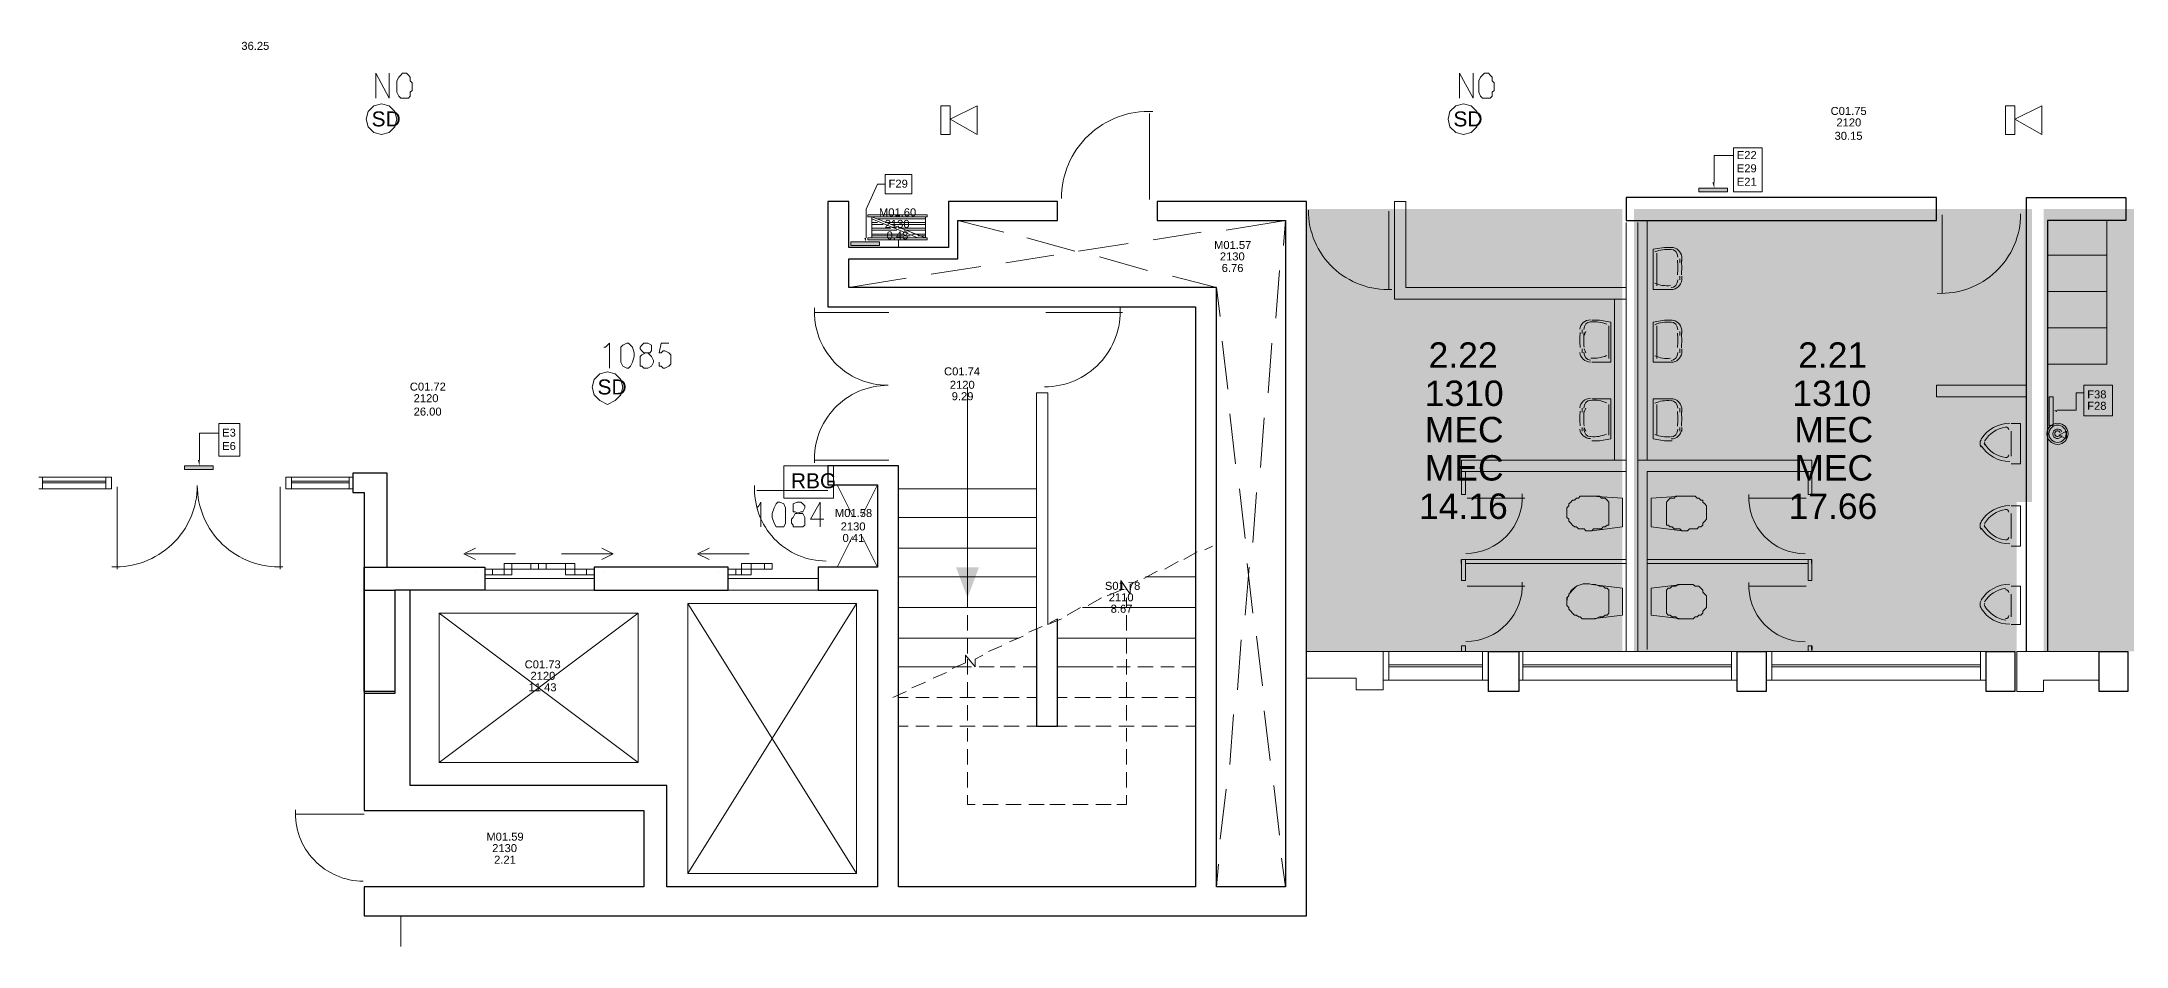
# Model space of a CAD drawing. Header units: millimetres. Extents: x -3 to 91, y 3.5 to 49.2.
# Drawn here: x 38.72 to 60.01, y 22.2 to 31.44 of the extents above; entities that cross this region are included whole.
import ezdxf

# ---------------------------------------------------------------- set-up
doc = ezdxf.new("R2010")
doc.units = ezdxf.units.MM
for name, color, linetype, true_color in [('PDF_014401$_ps_FIRE_ACCESS', 7, 'Continuous', 0x37dd00), ('PDF_014401$_ps_FIRE_ALARM', 7, 'Continuous', 0x37dd00), ('PDF_014401$HL-TMP', 7, 'Continuous', 0xbfebf9)]:
    doc.layers.add(name, color=color, linetype=linetype, true_color=true_color)
for name, color, linetype in [('PDF_014401$_ps_TEXTBOLD$FIRE', 2, 'Continuous'), ('PDF_014401$BL', 7, 'Continuous'), ('PDF_014401$BL-ABOVE', 7, 'Continuous'), ('PDF_014401$DR', 7, 'Continuous'), ('PDF_014401$EQ', 7, 'Continuous'), ('PDF_014401$EXISTING-WALL', 7, 'Continuous'), ('PDF_014401$FI', 7, 'Continuous'), ('PDF_014401$FI-DSG', 7, 'Continuous'), ('PDF_014401$FT-FIXFIT', 7, 'Continuous'), ('PDF_014401$PL-STAIR', 7, 'Continuous'), ('PDF_014401$PL-TOIL', 7, 'Continuous'), ('PDF_014401$WA', 7, 'Continuous'), ('PDF_014401$WA-COL', 7, 'Continuous'), ('PDF_014401$WA-EXT', 7, 'Continuous'), ('PDF_014401$WA-PART', 7, 'Continuous'), ('PDF_014401$WALL-1', 7, 'Continuous'), ('PDF_014401$WALL-2', 7, 'Continuous'), ('PDF_014401$WALL-PARTITION', 7, 'Continuous'), ('PDF_014401$WN', 7, 'Continuous'), ('PDF_Text', 7, 'Continuous')]:
    doc.layers.add(name, color=color, linetype=linetype)
doc.styles.add('PDF ArialMT', font='arial.ttf')

msp = doc.modelspace()

# ---------------------------------------------------------------- linework, layer by layer
at = {"layer": 'PDF_014401$_ps_FIRE_ACCESS', "lineweight": 0}
for points in [[(42.188, 30.494), (42.267, 30.513), (42.325, 30.572), (42.345, 30.65), (42.325, 30.728), (42.267, 30.787), (42.188, 30.807), (42.11, 30.787), (42.051, 30.728), (42.032, 30.65), (42.051, 30.572), (42.11, 30.513)], [(47.997, 30.787), (47.9, 30.787), (47.9, 30.494), (47.997, 30.494)], [(48.271, 30.494), (48.271, 30.787), (47.997, 30.65)], [(53.239, 30.494), (53.318, 30.513), (53.376, 30.572), (53.415, 30.65), (53.376, 30.728), (53.318, 30.787), (53.239, 30.807), (53.161, 30.787), (53.102, 30.728), (53.083, 30.65), (53.102, 30.572), (53.161, 30.513)], [(58.872, 30.787), (58.775, 30.787), (58.775, 30.494), (58.872, 30.494)], [(59.146, 30.494), (59.146, 30.787), (58.872, 30.65)], [(44.496, 27.736), (44.575, 27.775), (44.633, 27.834), (44.653, 27.912), (44.633, 27.99), (44.575, 28.049), (44.496, 28.068), (44.418, 28.049), (44.359, 27.99), (44.34, 27.912), (44.359, 27.834), (44.418, 27.775)]]:
    msp.add_lwpolyline(points, close=True, dxfattribs=at)
at = {"layer": 'PDF_014401$_ps_FIRE_ALARM', "lineweight": 0}
msp.add_lwpolyline([(46.804, 26.777), (46.804, 27.11), (46.296, 27.11), (46.296, 26.777)], close=True, dxfattribs=at)
at = {"layer": 'PDF_014401$_ps_TEXTBOLD$FIRE', "lineweight": 20}
for points in [[(42.13, 30.865), (42.13, 31.119), (42.267, 30.865), (42.267, 31.119)], [(53.2, 30.865), (53.2, 31.119), (53.337, 30.865), (53.337, 31.119)], [(44.457, 28.322), (44.477, 28.322), (44.516, 28.362), (44.516, 28.107)], [(45.122, 28.362), (45.044, 28.362), (45.024, 28.264), (45.044, 28.264), (45.064, 28.283), (45.083, 28.283), (45.122, 28.264), (45.142, 28.244), (45.142, 28.205), (45.142, 28.186), (45.142, 28.146), (45.122, 28.127), (45.083, 28.107), (45.064, 28.107), (45.044, 28.127), (45.024, 28.127), (45.024, 28.166)], [(46.022, 26.68), (46.041, 26.699), (46.061, 26.738), (46.061, 26.484)], [(46.667, 26.484), (46.667, 26.738), (46.57, 26.562), (46.706, 26.562)]]:
    msp.add_lwpolyline(points, dxfattribs=at)
for points in [[(42.403, 31.119), (42.384, 31.1), (42.364, 31.08), (42.345, 31.041), (42.345, 31.022), (42.345, 30.943), (42.345, 30.924), (42.364, 30.885), (42.384, 30.865), (42.403, 30.865), (42.443, 30.865), (42.462, 30.865), (42.482, 30.885), (42.482, 30.924), (42.501, 30.943), (42.501, 31.022), (42.482, 31.041), (42.482, 31.08), (42.462, 31.1), (42.443, 31.119)], [(53.454, 31.119), (53.435, 31.1), (53.415, 31.08), (53.396, 31.041), (53.396, 31.022), (53.396, 30.943), (53.396, 30.924), (53.415, 30.885), (53.435, 30.865), (53.454, 30.865), (53.494, 30.865), (53.513, 30.865), (53.533, 30.885), (53.533, 30.924), (53.552, 30.943), (53.552, 31.022), (53.533, 31.041), (53.533, 31.08), (53.513, 31.1), (53.494, 31.119)], [(44.692, 28.362), (44.653, 28.342), (44.633, 28.322), (44.633, 28.264), (44.633, 28.225), (44.633, 28.166), (44.653, 28.127), (44.692, 28.107), (44.711, 28.107), (44.731, 28.127), (44.751, 28.166), (44.77, 28.225), (44.77, 28.264), (44.751, 28.322), (44.731, 28.342), (44.711, 28.362)], [(44.868, 28.362), (44.848, 28.342), (44.829, 28.322), (44.829, 28.303), (44.848, 28.283), (44.868, 28.264), (44.907, 28.264), (44.927, 28.244), (44.946, 28.225), (44.966, 28.186), (44.966, 28.166), (44.946, 28.127), (44.907, 28.107), (44.868, 28.107), (44.848, 28.127), (44.829, 28.127), (44.829, 28.166), (44.829, 28.186), (44.829, 28.225), (44.848, 28.244), (44.887, 28.264), (44.927, 28.264), (44.946, 28.283), (44.946, 28.303), (44.946, 28.322), (44.946, 28.342), (44.907, 28.362)], [(46.237, 26.738), (46.218, 26.719), (46.198, 26.68), (46.178, 26.621), (46.178, 26.582), (46.198, 26.523), (46.218, 26.484), (46.237, 26.484), (46.257, 26.484), (46.296, 26.484), (46.315, 26.523), (46.315, 26.582), (46.315, 26.621), (46.315, 26.68), (46.296, 26.719), (46.257, 26.738)], [(46.433, 26.738), (46.394, 26.719), (46.394, 26.699), (46.394, 26.68), (46.394, 26.64), (46.413, 26.64), (46.452, 26.621), (46.491, 26.621), (46.511, 26.582), (46.511, 26.562), (46.511, 26.523), (46.511, 26.503), (46.491, 26.484), (46.472, 26.484), (46.433, 26.484), (46.394, 26.484), (46.394, 26.503), (46.374, 26.523), (46.374, 26.562), (46.394, 26.582), (46.413, 26.621), (46.433, 26.621), (46.472, 26.64), (46.491, 26.64), (46.511, 26.68), (46.511, 26.699), (46.491, 26.719), (46.472, 26.738)]]:
    msp.add_lwpolyline(points, close=True, dxfattribs=at)
at = {"layer": 'PDF_014401$BL', "lineweight": 9}
for points in [[(48.076, 29.613), (48.545, 29.496)], [(50.814, 29.516), (51.42, 29.613), (51.401, 29.359)], [(48.78, 29.437), (49.269, 29.3)], [(50.071, 29.418), (50.56, 29.496)], [(48.565, 29.183), (49.054, 29.261)], [(49.308, 29.3), (49.816, 29.379)], [(49.523, 29.242), (50.012, 29.105)], [(46.961, 28.929), (47.548, 29.027)], [(47.802, 29.066), (48.31, 29.144)], [(50.266, 29.046), (50.716, 28.929), (50.755, 28.635)], [(51.362, 29.105), (51.322, 28.616)], [(50.833, 27.892), (50.775, 28.381)], [(51.283, 28.362), (51.244, 27.853)], [(50.912, 27.129), (50.853, 27.638)], [(51.205, 27.599), (51.166, 27.09)], [(46.843, 26.914), (47, 26.601)], [(47.254, 26.914), (47.098, 26.601)], [(51.01, 26.367), (50.951, 26.875)], [(51.127, 26.836), (51.088, 26.327)], [(47, 26.386), (46.843, 26.073)], [(47.098, 26.386), (47.254, 26.073)], [(51.049, 26.073), (51.01, 25.584)], [(51.088, 25.604), (51.029, 26.112)], [(43.244, 25.956), (44.359, 25.956)], [(43.244, 25.838), (44.359, 25.838)], [(45.729, 25.956), (46.648, 25.956)], [(45.729, 25.838), (46.648, 25.838)], [(51.186, 24.861), (51.127, 25.369)], [(50.97, 25.33), (50.931, 24.821)], [(50.892, 24.567), (50.853, 24.059)], [(51.264, 24.098), (51.205, 24.606)], [(50.814, 23.804), (50.755, 23.296)], [(51.362, 23.335), (51.303, 23.843)], [(50.736, 23.041), (50.716, 22.807)], [(51.42, 22.807), (51.381, 23.1)]]:
    msp.add_lwpolyline(points, dxfattribs=at)
at = {"layer": 'PDF_014401$BL-ABOVE', "lineweight": 9}
msp.add_lwpolyline([(42.384, 22.513), (42.384, 22.2)], dxfattribs=at)
at = {"layer": 'PDF_014401$DR', "lineweight": 0}
for points in [[(50.032, 29.829), (50.032, 30.709), (50.032, 29.829)], [(52.476, 29.711), (52.476, 28.909), (52.476, 29.711)], [(58.129, 29.672), (58.129, 28.87), (58.129, 29.672)], [(47.371, 28.675), (46.609, 28.675), (47.371, 28.675)], [(48.975, 28.675), (49.758, 28.675), (48.975, 28.675)], [(47.371, 27.168), (46.609, 27.168), (47.371, 27.168)], [(39.489, 26.895), (39.489, 26.054), (39.489, 26.895)], [(41.152, 26.895), (41.152, 26.054), (41.152, 26.895)], [(46.746, 26.856), (46.022, 26.856), (46.746, 26.856)], [(53.278, 26.777), (53.865, 26.777), (53.278, 26.777)], [(56.74, 26.777), (56.154, 26.777), (56.74, 26.777)], [(43.147, 26.151), (43.029, 26.21), (43.147, 26.269)], [(43.049, 26.21), (43.557, 26.21)], [(44.438, 26.151), (44.555, 26.21), (44.027, 26.21)], [(44.555, 26.21), (44.438, 26.269)], [(45.533, 26.151), (45.416, 26.21), (45.533, 26.269)], [(45.435, 26.21), (45.944, 26.21)], [(43.147, 26.014), (43.147, 26.014)], [(43.44, 26.054), (43.323, 26.054)], [(43.323, 25.995), (43.44, 25.995)], [(43.518, 26.112), (43.714, 26.112)], [(43.714, 26.054), (43.518, 26.054)], [(44.066, 26.112), (43.87, 26.112)], [(43.87, 26.054), (44.066, 26.054)], [(44.164, 26.054), (44.281, 26.054)], [(44.281, 25.995), (44.164, 25.995)], [(44.457, 26.014), (44.457, 26.014)], [(45.631, 26.014), (45.631, 26.014)], [(45.865, 26.054), (45.807, 26.054)], [(45.807, 25.995), (45.865, 25.995)], [(45.963, 26.112), (46.1, 26.112)], [(46.1, 26.054), (45.963, 26.054)], [(53.278, 25.878), (53.865, 25.878), (53.278, 25.878)], [(56.74, 25.878), (56.154, 25.878), (56.74, 25.878)], [(42.012, 23.55), (41.308, 23.55), (42.012, 23.55)]]:
    msp.add_lwpolyline(points, dxfattribs=at)
for points in [[(46.61, 28.723, 0.42941), (47.362, 27.931, 0.42941), (46.61, 27.139)], [(39.432, 26.078, 0.429403), (40.306, 26.908, 0.429403), (41.18, 26.078)]]:
    msp.add_lwpolyline(points, format="xyb", dxfattribs=at)
for points in [[(43.244, 25.995), (43.323, 25.995), (43.323, 26.054), (43.244, 26.054)], [(43.44, 26.054), (43.518, 26.054), (43.518, 26.112), (43.44, 26.112)], [(43.44, 25.995), (43.518, 25.995), (43.518, 26.054), (43.44, 26.054)], [(43.714, 26.054), (43.792, 26.054), (43.792, 26.112), (43.714, 26.112)], [(43.87, 26.054), (43.792, 26.054), (43.792, 26.112), (43.87, 26.112)], [(44.164, 26.054), (44.066, 26.054), (44.066, 26.112), (44.164, 26.112)], [(44.164, 25.995), (44.066, 25.995), (44.066, 26.054), (44.164, 26.054)], [(44.359, 25.995), (44.281, 25.995), (44.281, 26.054), (44.359, 26.054)], [(45.729, 25.995), (45.807, 25.995), (45.807, 26.054), (45.729, 26.054)], [(45.865, 26.054), (45.963, 26.054), (45.963, 26.112), (45.865, 26.112)], [(45.865, 25.995), (45.963, 25.995), (45.963, 26.054), (45.865, 26.054)], [(46.1, 26.054), (46.178, 26.054), (46.178, 26.112), (46.1, 26.112)]]:
    msp.add_lwpolyline(points, close=True, dxfattribs=at)
for centre, radius, start, end in [((50.022, 29.838), 0.89, 87.0456, 180.0003), ((52.467, 29.721), 0.812, 179.9997, 272.955), ((58.119, 29.682), 0.812, 267.045, 0.0003), ((48.961, 28.688), 0.773, 270.0146, 2.9699), ((46.731, 26.869), 0.733, 177.0447, 270), ((53.264, 26.791), 0.577, 270, 2.9553), ((56.731, 26.787), 0.577, 177.0446, 269.9991), ((53.264, 25.891), 0.577, 270, 2.9553), ((56.731, 25.887), 0.577, 177.0446, 269.9991), ((42.002, 23.56), 0.694, 177.0439, 270.0001)]:
    msp.add_arc(centre, radius, start, end, dxfattribs=at)
at = {"layer": 'PDF_014401$EQ', "lineweight": 9}
msp.add_lwpolyline([(42.775, 25.604), (44.809, 25.604), (44.809, 24.078), (42.775, 24.078)], close=True, dxfattribs=at)
for points in [[(44.809, 25.604), (42.775, 24.078)], [(42.775, 25.604), (44.809, 24.078)], [(47.039, 22.944), (45.318, 25.702), (45.318, 22.944), (47.039, 22.944), (47.039, 25.702)], [(45.318, 25.702), (47.039, 25.702), (45.318, 22.944)]]:
    msp.add_lwpolyline(points, dxfattribs=at)
at = {"layer": 'PDF_014401$EXISTING-WALL', "lineweight": 20}
for points in [[(54.902, 25.213), (54.902, 29.594)], [(55.019, 25.213), (55.019, 29.594)]]:
    msp.add_lwpolyline(points, dxfattribs=at)
at = {"layer": 'PDF_014401$FI', "lineweight": 9}
for points in [[(47.763, 29.672), (47.763, 29.653), (47.156, 29.653), (47.156, 29.672)], [(47.763, 29.418), (47.156, 29.418), (47.156, 29.437), (47.195, 29.437), (47.743, 29.437), (47.763, 29.437)], [(59.4, 27.384), (59.322, 27.423), (59.4, 27.462)]]:
    msp.add_lwpolyline(points, close=True, dxfattribs=at)
for points in [[(47.195, 29.437), (47.195, 29.653), (47.743, 29.653), (47.743, 29.437), (47.195, 29.653)], [(47.665, 29.437), (47.195, 29.633)], [(47.743, 29.633), (47.254, 29.633)], [(47.195, 29.594), (47.254, 29.594)], [(47.313, 29.574), (47.195, 29.574)], [(47.195, 29.535), (47.391, 29.535)], [(47.45, 29.516), (47.195, 29.516)], [(47.195, 29.476), (47.528, 29.476)], [(47.587, 29.457), (47.195, 29.457)], [(47.332, 29.594), (47.743, 29.594)], [(47.743, 29.574), (47.391, 29.574)], [(47.469, 29.535), (47.743, 29.535)], [(47.469, 29.418), (47.469, 29.34)], [(47.743, 29.516), (47.528, 29.516)], [(47.606, 29.476), (47.743, 29.476)], [(47.743, 29.457), (47.665, 29.457)]]:
    msp.add_lwpolyline(points, dxfattribs=at)
for radius in [0.108, 0.088]:
    msp.add_circle((59.308, 27.436), radius, dxfattribs=at)
for radius, start, end in [(0.0489, 22.7694, 337.2306), (0.0293, 22.7697, 337.2303)]:
    msp.add_arc((59.308, 27.436), radius, start, end, dxfattribs=at)
at = {"layer": 'PDF_014401$FI-DSG', "lineweight": 9}
for points in [[(55.802, 30.005), (55.802, 30.278), (55.919, 30.278), (55.997, 30.278)], [(47.137, 29.437), (47.137, 29.731), (47.254, 29.985), (47.332, 29.985)], [(59.303, 27.677), (59.498, 27.677), (59.498, 27.853), (59.576, 27.853)], [(40.33, 27.168), (40.33, 27.442), (40.448, 27.442), (40.526, 27.442)]]:
    msp.add_lwpolyline(points, dxfattribs=at)
for points in [[(55.997, 30.357), (56.291, 30.357), (56.291, 29.907), (55.997, 29.907)], [(47.332, 30.083), (47.606, 30.083), (47.606, 29.887), (47.332, 29.887)], [(55.938, 29.946), (55.645, 29.946), (55.645, 29.907), (55.938, 29.907)], [(47.274, 29.398), (46.98, 29.398), (46.98, 29.359), (47.274, 29.359)], [(59.576, 27.931), (59.87, 27.931), (59.87, 27.618), (59.576, 27.618)], [(59.224, 27.814), (59.224, 27.521), (59.264, 27.521), (59.264, 27.814)], [(40.526, 27.54), (40.741, 27.54), (40.741, 27.208), (40.526, 27.208)], [(40.467, 27.11), (40.174, 27.11), (40.174, 27.071), (40.467, 27.071)]]:
    msp.add_lwpolyline(points, close=True, dxfattribs=at)
at = {"layer": 'PDF_014401$FI-DSG', "lineweight": -3, "transparency": 33554559}
for points in [[(55.938, 29.946), (55.645, 29.946), (55.938, 29.907)], [(55.645, 29.946), (55.938, 29.907), (55.645, 29.907)], [(55.802, 30.005), (55.802, 29.946), (55.782, 30.005)], [(47.274, 29.398), (46.98, 29.398), (47.274, 29.359)], [(46.98, 29.398), (47.274, 29.359), (46.98, 29.359)], [(47.137, 29.437), (47.137, 29.398), (47.117, 29.437)], [(59.264, 27.814), (59.224, 27.814), (59.264, 27.521)], [(59.224, 27.814), (59.264, 27.521), (59.224, 27.521)], [(59.303, 27.657), (59.264, 27.677), (59.303, 27.677)], [(40.467, 27.11), (40.174, 27.11), (40.467, 27.071)], [(40.174, 27.11), (40.467, 27.071), (40.174, 27.071)], [(40.33, 27.168), (40.33, 27.11), (40.311, 27.168)]]:
    msp.add_solid(points, dxfattribs=at)
at = {"layer": 'PDF_014401$FT-FIXFIT', "lineweight": 0}
for points in [[(59.811, 29.613), (59.811, 28.89), (59.205, 28.89)], [(59.811, 29.261), (59.205, 29.261)], [(59.811, 28.89), (59.811, 28.146), (59.205, 28.146)], [(59.811, 28.518), (59.205, 28.518)]]:
    msp.add_lwpolyline(points, dxfattribs=at)
at = {"layer": 'PDF_014401$HL-TMP', "color": 111, "lineweight": -3, "true_color": 0x76efc1, "transparency": 33554559}
for points in [[(54.863, 29.731), (51.635, 29.731), (54.863, 25.213)], [(51.635, 29.731), (54.863, 25.213), (51.635, 25.213)], [(59.048, 29.731), (54.98, 29.731), (59.048, 26.738)], [(54.98, 29.731), (59.048, 26.738), (54.98, 26.738)], [(62.354, 29.731), (59.166, 29.731), (62.354, 25.213)], [(59.166, 29.731), (62.354, 25.213), (59.166, 25.213)], [(58.892, 26.738), (58.892, 26.738), (54.98, 26.738)], [(58.892, 26.738), (54.98, 26.738), (59.048, 26.738)], [(58.892, 26.738), (54.98, 26.738), (58.892, 25.213)], [(54.98, 26.738), (58.892, 25.213), (54.98, 25.213)]]:
    msp.add_solid(points, dxfattribs=at)
at = {"layer": 'PDF_014401$PL-STAIR', "lineweight": 9}
for points in [[(48.173, 25.662), (48.173, 25.76), (48.173, 26.875), (48.173, 27.912)], [(47.469, 26.875), (48.878, 26.875)], [(47.469, 26.582), (48.878, 26.582)], [(47.469, 26.269), (48.878, 26.269)], [(50.521, 26.23), (50.384, 26.151)], [(50.677, 26.288), (50.599, 26.249)], [(50.11, 26.034), (49.973, 25.956)], [(50.325, 26.132), (50.188, 26.054)], [(47.469, 25.975), (48.878, 25.975)], [(49.914, 25.936), (49.836, 25.897), (49.836, 25.799), (49.738, 25.936), (49.738, 25.838), (49.601, 25.78)], [(49.992, 25.975), (50.501, 25.975)], [(47.469, 25.662), (48.878, 25.662)], [(48.173, 25.584), (48.173, 25.428)], [(49.327, 25.662), (49.191, 25.584)], [(49.347, 25.662), (50.501, 25.662)], [(49.543, 25.76), (49.406, 25.682)], [(49.797, 25.662), (49.797, 25.76)], [(49.797, 25.428), (49.797, 25.584)], [(47.469, 25.349), (48.702, 25.349)], [(48.173, 25.349), (48.173, 25.193)], [(48.741, 25.369), (48.604, 25.31)], [(48.936, 25.467), (48.799, 25.408)], [(49.132, 25.545), (48.995, 25.486)], [(49.093, 25.545), (49.014, 25.506)], [(49.093, 25.349), (50.501, 25.349)], [(49.797, 25.193), (49.797, 25.349)], [(48.33, 25.173), (48.252, 25.134), (48.252, 25.056), (48.154, 25.173), (48.154, 25.095), (48.017, 25.037)], [(48.173, 25.134), (48.173, 24.978)], [(48.525, 25.271), (48.389, 25.213)], [(49.797, 24.978), (49.797, 25.134)], [(47.469, 25.056), (48.076, 25.056), (48.213, 25.056)], [(47.958, 24.997), (47.821, 24.939)], [(48.291, 25.056), (48.447, 25.056)], [(48.506, 25.056), (48.662, 25.056)], [(48.741, 25.056), (48.878, 25.056)], [(49.66, 25.056), (49.093, 25.056)], [(49.699, 25.056), (49.836, 25.056)], [(49.914, 25.056), (50.071, 25.056)], [(50.149, 25.056), (50.286, 25.056)], [(50.364, 25.056), (50.501, 25.056)], [(47.548, 24.802), (47.411, 24.743)], [(47.469, 24.743), (47.567, 24.743)], [(47.743, 24.9), (47.606, 24.841)], [(47.645, 24.743), (47.782, 24.743)], [(47.86, 24.743), (48.017, 24.743)], [(48.095, 24.743), (48.252, 24.743)], [(48.173, 24.9), (48.173, 24.743)], [(48.33, 24.743), (48.486, 24.743)], [(48.545, 24.743), (48.702, 24.743)], [(48.78, 24.743), (48.878, 24.743)], [(49.093, 24.743), (49.191, 24.743)], [(49.269, 24.743), (49.425, 24.743)], [(49.484, 24.743), (49.64, 24.743)], [(49.719, 24.743), (49.875, 24.743)], [(49.797, 24.743), (49.797, 24.9)], [(49.953, 24.743), (50.11, 24.743)], [(50.188, 24.743), (50.325, 24.743)], [(50.403, 24.743), (50.501, 24.743)], [(48.173, 24.665), (48.173, 24.508)], [(49.797, 24.508), (49.797, 24.665)], [(47.469, 24.45), (47.567, 24.45)], [(47.645, 24.45), (47.782, 24.45)], [(47.86, 24.45), (48.017, 24.45)], [(48.095, 24.45), (48.252, 24.45)], [(48.173, 24.43), (48.173, 24.293)], [(48.33, 24.45), (48.486, 24.45)], [(48.545, 24.45), (48.702, 24.45)], [(48.78, 24.45), (48.878, 24.45)], [(49.093, 24.45), (49.191, 24.45)], [(49.269, 24.45), (49.425, 24.45)], [(49.484, 24.45), (49.64, 24.45)], [(49.719, 24.45), (49.875, 24.45)], [(49.797, 24.293), (49.797, 24.43)], [(49.953, 24.45), (50.11, 24.45)], [(50.188, 24.45), (50.325, 24.45)], [(50.403, 24.45), (50.501, 24.45)], [(48.173, 24.215), (48.173, 24.059)], [(49.797, 24.059), (49.797, 24.215)], [(48.173, 23.98), (48.173, 23.824)], [(49.797, 23.824), (49.797, 23.98)], [(48.173, 23.746), (48.173, 23.648), (48.252, 23.648)], [(48.33, 23.648), (48.486, 23.648)], [(48.565, 23.648), (48.721, 23.648)], [(48.799, 23.648), (48.956, 23.648)], [(49.014, 23.648), (49.171, 23.648)], [(49.249, 23.648), (49.406, 23.648)], [(49.484, 23.648), (49.64, 23.648)], [(49.699, 23.648), (49.797, 23.648), (49.797, 23.746)]]:
    msp.add_lwpolyline(points, dxfattribs=at)
at = {"layer": 'PDF_014401$PL-STAIR', "lineweight": -3, "transparency": 33554559}
msp.add_solid([(48.056, 26.073), (48.173, 25.76), (48.291, 26.073)], dxfattribs=at)
at = {"layer": 'PDF_014401$PL-TOIL', "lineweight": 9}
for points in [[(55.371, 28.909), (55.293, 28.909), (55.176, 28.909), (55.176, 29.32), (55.293, 29.34), (55.371, 29.34)], [(55.215, 29.281), (55.215, 28.948)], [(54.55, 28.166), (54.628, 28.166), (54.745, 28.166), (54.745, 28.577), (54.628, 28.596), (54.55, 28.596)], [(54.726, 28.538), (54.726, 28.205)], [(55.371, 28.166), (55.293, 28.166), (55.176, 28.166), (55.176, 28.577), (55.293, 28.596), (55.371, 28.596)], [(55.215, 28.538), (55.215, 28.205)], [(54.452, 28.499), (54.452, 28.459)], [(54.452, 28.303), (54.452, 28.264)], [(54.452, 27.697), (54.452, 27.657)], [(54.55, 27.364), (54.628, 27.364), (54.745, 27.384), (54.745, 27.794), (54.628, 27.794), (54.55, 27.794)], [(54.726, 27.736), (54.726, 27.423)], [(55.371, 27.364), (55.293, 27.364), (55.176, 27.384), (55.176, 27.794), (55.293, 27.794), (55.371, 27.794)], [(55.215, 27.736), (55.215, 27.423)], [(54.452, 27.501), (54.452, 27.462)], [(55.469, 27.501), (55.469, 27.462)], [(58.833, 27.54), (58.931, 27.54), (58.931, 27.129), (58.833, 27.129)], [(58.833, 27.208), (58.833, 27.462)], [(54.393, 26.777), (54.374, 26.758), (54.354, 26.758), (54.335, 26.738), (54.315, 26.719), (54.315, 26.699), (54.295, 26.68), (54.295, 26.66), (54.295, 26.621), (54.295, 26.601), (54.295, 26.582), (54.315, 26.562), (54.315, 26.543), (54.335, 26.523), (54.354, 26.503), (54.374, 26.484), (54.393, 26.484), (54.413, 26.464), (54.432, 26.464), (54.452, 26.464), (54.472, 26.464), (54.491, 26.445), (54.511, 26.445), (54.53, 26.445), (54.55, 26.445), (54.863, 26.484), (54.863, 26.777), (54.55, 26.797), (54.569, 26.797), (54.589, 26.797), (54.628, 26.797), (54.648, 26.777), (54.667, 26.777), (54.687, 26.777), (54.706, 26.758), (54.726, 26.738), (54.726, 26.503), (54.706, 26.503), (54.687, 26.484), (54.667, 26.484), (54.648, 26.464), (54.628, 26.464), (54.589, 26.464), (54.569, 26.464), (54.55, 26.445)], [(54.295, 26.621), (54.295, 26.66), (54.295, 26.68), (54.315, 26.699), (54.315, 26.719), (54.335, 26.738), (54.354, 26.758), (54.374, 26.758), (54.393, 26.777), (54.413, 26.777), (54.432, 26.797), (54.452, 26.797), (54.472, 26.797), (54.491, 26.797), (54.511, 26.797), (54.53, 26.797), (54.55, 26.797)], [(55.645, 26.777), (55.665, 26.758), (55.684, 26.758), (55.684, 26.738), (55.704, 26.719), (55.723, 26.699), (55.723, 26.68), (55.723, 26.66), (55.723, 26.621), (55.723, 26.601), (55.723, 26.582), (55.723, 26.562), (55.704, 26.543), (55.684, 26.523), (55.684, 26.503), (55.665, 26.484), (55.645, 26.484), (55.626, 26.464), (55.606, 26.464), (55.586, 26.464), (55.547, 26.464), (55.528, 26.445), (55.508, 26.445), (55.489, 26.445), (55.469, 26.445), (55.156, 26.484), (55.156, 26.777), (55.469, 26.797), (55.449, 26.797), (55.43, 26.797), (55.41, 26.797), (55.391, 26.777), (55.371, 26.777), (55.352, 26.777), (55.332, 26.758), (55.313, 26.738), (55.313, 26.503), (55.332, 26.503), (55.352, 26.484), (55.371, 26.484), (55.391, 26.464), (55.41, 26.464), (55.43, 26.464), (55.449, 26.464), (55.469, 26.445)], [(55.723, 26.621), (55.723, 26.66), (55.723, 26.68), (55.723, 26.699), (55.704, 26.719), (55.684, 26.738), (55.684, 26.758), (55.665, 26.758), (55.645, 26.777), (55.626, 26.777), (55.606, 26.797), (55.586, 26.797), (55.547, 26.797), (55.528, 26.797), (55.508, 26.797), (55.489, 26.797), (55.469, 26.797)], [(58.833, 26.699), (58.931, 26.699), (58.931, 26.288), (58.833, 26.288)], [(58.833, 26.367), (58.833, 26.621)], [(54.393, 25.878), (54.374, 25.858), (54.354, 25.838), (54.335, 25.819), (54.315, 25.799), (54.315, 25.78), (54.295, 25.76), (54.295, 25.741), (54.295, 25.721), (54.295, 25.702), (54.295, 25.682), (54.315, 25.662), (54.315, 25.643), (54.335, 25.623), (54.354, 25.604), (54.374, 25.584), (54.393, 25.584), (54.413, 25.565), (54.432, 25.565), (54.452, 25.545), (54.472, 25.545), (54.491, 25.545), (54.511, 25.545), (54.53, 25.545), (54.55, 25.545), (54.863, 25.584), (54.863, 25.858), (54.55, 25.897), (54.569, 25.897), (54.589, 25.897), (54.628, 25.878), (54.648, 25.878), (54.667, 25.878), (54.687, 25.858), (54.706, 25.858), (54.726, 25.838), (54.726, 25.604), (54.706, 25.584), (54.687, 25.584), (54.667, 25.565), (54.648, 25.565), (54.628, 25.565), (54.589, 25.545), (54.569, 25.545), (54.55, 25.545)], [(55.645, 25.878), (55.665, 25.858), (55.684, 25.838), (55.684, 25.819), (55.704, 25.799), (55.723, 25.78), (55.723, 25.76), (55.723, 25.741), (55.723, 25.721), (55.723, 25.702), (55.723, 25.682), (55.723, 25.662), (55.704, 25.643), (55.684, 25.623), (55.684, 25.604), (55.665, 25.584), (55.645, 25.584), (55.626, 25.565), (55.606, 25.565), (55.586, 25.545), (55.547, 25.545), (55.528, 25.545), (55.508, 25.545), (55.489, 25.545), (55.469, 25.545), (55.156, 25.584), (55.156, 25.858), (55.469, 25.897), (55.449, 25.897), (55.43, 25.897), (55.41, 25.878), (55.391, 25.878), (55.371, 25.878), (55.352, 25.858), (55.332, 25.858), (55.313, 25.838), (55.313, 25.604), (55.332, 25.584), (55.352, 25.584), (55.371, 25.565), (55.391, 25.565), (55.41, 25.565), (55.43, 25.545), (55.449, 25.545), (55.469, 25.545)], [(55.723, 25.721), (55.723, 25.741), (55.723, 25.76), (55.723, 25.78), (55.704, 25.799), (55.684, 25.819), (55.684, 25.838), (55.665, 25.858), (55.645, 25.878), (55.626, 25.878), (55.606, 25.878), (55.586, 25.897), (55.547, 25.897), (55.528, 25.897), (55.508, 25.897), (55.489, 25.897), (55.469, 25.897)], [(58.833, 25.878), (58.931, 25.878), (58.931, 25.486), (58.833, 25.486)], [(58.833, 25.565), (58.833, 25.799)]]:
    msp.add_lwpolyline(points, dxfattribs=at)
for points in [[(55.361, 29.34, -0.38474), (55.469, 29.242), (55.469, 29.203)], [(55.469, 29.046), (55.469, 29.007, -0.384878), (55.361, 28.909)], [(55.361, 28.596, -0.38474), (55.469, 28.499), (55.469, 28.459)], [(55.469, 28.303), (55.469, 28.264, -0.384878), (55.361, 28.166)], [(55.361, 27.794, -0.38474), (55.469, 27.697), (55.469, 27.657)], [(58.81, 27.475, 0.45078), (58.777, 27.504, 0.224356), (58.562, 27.361)], [(58.562, 27.335, 0.224356), (58.777, 27.192, 0.45078), (58.81, 27.221)], [(58.81, 26.634, 0.45078), (58.777, 26.663, 0.224356), (58.562, 26.52)], [(58.562, 26.493, 0.224356), (58.777, 26.351, 0.45078), (58.81, 26.38)], [(58.564, 25.707, 0.286044), (58.564, 25.676, 0.224356), (58.78, 25.532)]]:
    msp.add_lwpolyline(points, format="xyb", dxfattribs=at)
for points in [[(55.426, 29.06, 0.046628), (55.426, 29.208, -0.046628)], [(54.471, 28.469, 0.046656), (54.471, 28.32, -0.046656)], [(55.426, 28.317, 0.046628), (55.426, 28.465, -0.046628)], [(54.471, 27.667, 0.046656), (54.471, 27.518, -0.046656)], [(55.426, 27.515, 0.046628), (55.426, 27.663, -0.046628)]]:
    msp.add_lwpolyline(points, format="xyb", close=True, dxfattribs=at)
for points in [[(55.449, 29.183), (55.449, 29.222)], [(55.449, 29.007), (55.449, 29.046)], [(54.472, 28.44), (54.491, 28.479)], [(55.449, 28.44), (55.449, 28.479)], [(54.491, 28.264), (54.472, 28.303)], [(55.449, 28.264), (55.449, 28.303)], [(54.472, 27.657), (54.491, 27.697)], [(55.449, 27.657), (55.449, 27.697)], [(54.491, 27.462), (54.472, 27.501)], [(55.449, 27.462), (55.449, 27.501)]]:
    msp.add_lwpolyline(points, close=True, dxfattribs=at)
for centre, radius, start, end in [((55.322, 29.004), 0.316, 83.7436, 113.7818), ((54.676, 29.134), 0.793, 354.488, 5.512), ((55.322, 29.264), 0.316, 246.3255, 276.1457), ((54.536, 28.492), 0.108, 90.022, 174.1937), ((54.575, 28.265), 0.316, 66.2158, 96.2573), ((55.322, 28.261), 0.316, 83.7436, 113.7818), ((55.222, 28.394), 0.794, 174.4948, 185.5052), ((54.676, 28.391), 0.793, 354.488, 5.512), ((54.536, 28.277), 0.108, 185.8062, 270), ((54.575, 28.524), 0.316, 263.8501, 293.6768), ((55.322, 28.521), 0.316, 246.3255, 276.1457), ((54.536, 27.69), 0.108, 90.022, 174.1937), ((54.575, 27.463), 0.316, 66.2158, 96.2573), ((55.322, 27.459), 0.316, 83.7436, 113.7818), ((55.222, 27.592), 0.794, 174.4948, 185.5052), ((54.536, 27.495), 0.108, 185.8062, 270), ((55.361, 27.491), 0.108, 269.9948, 354.1973), ((54.676, 27.589), 0.793, 354.488, 5.512), ((58.819, 27.201), 0.342, 90, 148.1067), ((54.575, 27.722), 0.316, 263.8501, 293.6768), ((55.322, 27.719), 0.316, 246.3255, 276.1457), ((58.585, 27.338), 0.0685, 148.1068, 211.8932), ((58.819, 27.495), 0.342, 211.8933, 270), ((58.589, 27.335), 0.0293, 148.0742, 211.9258), ((58.819, 26.36), 0.342, 90, 148.1067), ((58.585, 26.497), 0.0685, 148.1068, 211.8932), ((58.819, 26.654), 0.342, 211.8933, 270), ((58.589, 26.494), 0.0293, 148.0742, 211.9258), ((54.494, 25.706), 0.199, 73.8256, 175.5648), ((58.819, 25.558), 0.342, 90, 148.1067), ((58.819, 25.558), 0.303, 97.5256, 148.1067), ((58.78, 25.813), 0.0293, 359.9999, 97.0596), ((58.585, 25.695), 0.0685, 148.1068, 211.8932), ((58.819, 25.832), 0.342, 211.8933, 270), ((58.78, 25.578), 0.0293, 262.9404, 0.0001)]:
    msp.add_arc(centre, radius, start, end, dxfattribs=at)
for points in [[(55.43, 29.241), (55.426, 29.286), (55.397, 29.32), (55.361, 29.32)], [(55.43, 29.241), (55.426, 29.286), (55.397, 29.32), (55.361, 29.32)], [(55.361, 28.929), (55.397, 28.929), (55.426, 28.963), (55.43, 29.008)], [(55.361, 28.929), (55.397, 28.929), (55.426, 28.963), (55.43, 29.008)], [(54.536, 28.58), (54.501, 28.58), (54.471, 28.546), (54.468, 28.501)], [(54.536, 28.58), (54.501, 28.58), (54.471, 28.546), (54.468, 28.501)], [(55.43, 28.498), (55.426, 28.543), (55.397, 28.577), (55.361, 28.577)], [(55.43, 28.498), (55.426, 28.543), (55.397, 28.577), (55.361, 28.577)], [(54.468, 28.268), (54.471, 28.223), (54.501, 28.189), (54.536, 28.189)], [(54.468, 28.268), (54.471, 28.223), (54.501, 28.189), (54.536, 28.189)], [(55.361, 28.186), (55.397, 28.186), (55.426, 28.22), (55.43, 28.265)], [(55.361, 28.186), (55.397, 28.186), (55.426, 28.22), (55.43, 28.265)], [(54.536, 27.778), (54.501, 27.778), (54.471, 27.744), (54.468, 27.699)], [(54.536, 27.778), (54.501, 27.778), (54.471, 27.744), (54.468, 27.699)], [(55.43, 27.696), (55.426, 27.741), (55.397, 27.775), (55.361, 27.775)], [(55.43, 27.696), (55.426, 27.741), (55.397, 27.775), (55.361, 27.775)], [(54.468, 27.486), (54.471, 27.441), (54.501, 27.407), (54.536, 27.407)], [(54.468, 27.486), (54.471, 27.441), (54.501, 27.407), (54.536, 27.407)], [(55.361, 27.403), (55.397, 27.403), (55.426, 27.437), (55.43, 27.482)], [(55.361, 27.403), (55.397, 27.403), (55.426, 27.437), (55.43, 27.482)]]:
    msp.add_open_spline(points, degree=3, dxfattribs=at)
at = {"layer": 'PDF_014401$WA', "lineweight": 20}
for points in [[(54.902, 28.811), (52.535, 28.811), (52.535, 29.809), (52.652, 29.809), (52.652, 28.929), (54.902, 28.929)], [(58.99, 27.814), (58.07, 27.814), (58.07, 27.931), (58.99, 27.931)], [(48.878, 25.447), (48.878, 27.853), (48.995, 27.853), (48.995, 25.486)], [(47.469, 22.807), (47.469, 27.11)], [(54.902, 27.168), (53.22, 27.168), (53.22, 27.051), (54.902, 27.051)], [(55.117, 25.232), (55.117, 27.051), (56.799, 27.051), (56.799, 27.168), (55.019, 27.168)], [(51.635, 24.939), (52.144, 24.939), (52.144, 24.821), (52.418, 24.821), (52.418, 25.213), (51.635, 25.213)], [(59.733, 25.213), (58.892, 25.213), (58.892, 24.802), (59.166, 24.802), (59.166, 24.919), (59.733, 24.919)], [(47.254, 24.802), (47.254, 22.807)]]:
    msp.add_lwpolyline(points, dxfattribs=at)
at = {"layer": 'PDF_014401$WA-COL', "lineweight": 25}
for points in [[(42.325, 25.838), (42.325, 24.802), (42.012, 24.802), (42.012, 25.838)], [(53.494, 25.213), (53.806, 25.213), (53.806, 24.802), (53.494, 24.802)], [(56.036, 25.213), (56.33, 25.213), (56.33, 24.802), (56.036, 24.802)], [(58.579, 25.213), (58.872, 25.213), (58.872, 24.802), (58.579, 24.802)], [(59.733, 25.213), (60.026, 25.213), (60.026, 24.802), (59.733, 24.802)]]:
    msp.add_lwpolyline(points, close=True, dxfattribs=at)
at = {"layer": 'PDF_014401$WA-EXT', "lineweight": 25}
for points in [[(54.902, 29.613), (58.07, 29.613), (58.07, 29.848), (54.902, 29.848)], [(45.729, 25.838), (45.729, 26.073), (44.359, 26.073), (44.359, 25.838)]]:
    msp.add_lwpolyline(points, close=True, dxfattribs=at)
for points in [[(58.99, 25.213), (58.99, 29.848), (60.007, 29.848), (60.007, 29.613), (59.205, 29.613), (59.205, 25.213)], [(42.247, 26.073), (42.247, 27.032), (41.895, 27.032), (41.895, 26.836), (42.012, 26.836), (42.012, 23.589), (44.868, 23.589), (44.868, 22.807), (42.012, 22.807), (42.012, 22.513), (50.501, 22.513), (51.635, 22.513), (51.635, 29.809), (50.11, 29.809), (50.11, 29.613), (51.42, 29.613), (51.42, 22.807), (50.716, 22.807), (50.716, 28.929), (46.961, 28.929), (46.961, 29.222), (48.076, 29.222), (48.076, 29.613), (49.093, 29.613), (49.093, 29.809), (47.978, 29.809), (47.978, 29.633), (47.978, 29.34), (46.961, 29.34), (46.961, 29.809), (46.746, 29.809), (46.746, 28.733), (50.501, 28.733), (50.501, 22.807), (47.469, 22.807), (47.469, 27.11), (46.746, 27.11), (46.746, 26.914), (47.254, 26.914), (47.254, 26.073), (46.648, 26.073), (46.648, 25.838), (47.254, 25.838), (47.254, 22.807), (45.103, 22.807), (45.103, 23.843), (42.482, 23.843), (42.482, 25.838)], [(42.012, 25.838), (42.012, 26.073), (43.244, 26.073), (43.244, 25.838), (42.325, 25.838), (42.325, 24.782), (42.012, 24.782), (42.012, 23.589)], [(48.878, 25.447), (48.878, 24.45), (49.093, 24.45), (49.093, 25.545)]]:
    msp.add_lwpolyline(points, dxfattribs=at)
at = {"layer": 'PDF_014401$WA-PART', "lineweight": 18}
for points in [[(53.259, 26.816), (53.22, 26.816), (53.22, 27.051), (53.259, 27.051)], [(56.76, 26.816), (56.799, 26.816), (56.799, 27.051), (56.76, 27.051)], [(53.259, 25.936), (53.22, 25.936), (53.22, 26.151), (53.259, 26.151)], [(56.76, 25.936), (56.799, 25.936), (56.799, 26.151), (56.76, 26.151)], [(53.259, 25.213), (53.22, 25.213), (53.22, 25.271), (53.259, 25.271)], [(56.76, 25.213), (56.799, 25.213), (56.799, 25.271), (56.76, 25.271)]]:
    msp.add_lwpolyline(points, close=True, dxfattribs=at)
for points in [[(53.22, 26.151), (54.902, 26.151)], [(54.902, 26.112), (53.259, 26.112)], [(56.799, 26.151), (55.117, 26.151)], [(55.117, 26.112), (56.76, 26.112)]]:
    msp.add_lwpolyline(points, dxfattribs=at)
at = {"layer": 'PDF_014401$WALL-1', "lineweight": 0}
msp.add_lwpolyline([(60.007, 29.848), (60.007, 29.613)], dxfattribs=at)
at = {"layer": 'PDF_014401$WALL-2', "lineweight": 9}
for points in [[(55.117, 27.168), (55.117, 29.613)], [(54.784, 28.811), (54.784, 27.168)]]:
    msp.add_lwpolyline(points, dxfattribs=at)
at = {"layer": 'PDF_014401$WALL-PARTITION', "lineweight": 25}
for points in [[(53.22, 26.112), (53.22, 26.151)], [(56.799, 26.112), (56.799, 26.151)]]:
    msp.add_lwpolyline(points, dxfattribs=at)
msp.add_lwpolyline([(56.799, 25.271), (56.799, 25.232)], close=True, dxfattribs=at)
at = {"layer": 'PDF_014401$WN', "lineweight": 9}
for points in [[(38.687, 26.992), (39.43, 26.992)], [(39.43, 26.875), (38.687, 26.875)], [(41.895, 26.992), (41.21, 26.992)], [(41.21, 26.875), (41.895, 26.875)], [(53.494, 25.213), (52.418, 25.213)], [(56.036, 25.213), (53.806, 25.213)], [(58.579, 25.213), (56.33, 25.213)], [(52.418, 24.919), (53.494, 24.919)], [(53.806, 24.919), (56.036, 24.919)], [(56.33, 24.919), (58.579, 24.919)]]:
    msp.add_lwpolyline(points, dxfattribs=at)
at = {"layer": 'PDF_014401$WN', "lineweight": 0}
for points in [[(38.726, 26.875), (38.726, 26.992)], [(39.372, 26.953), (38.726, 26.953)], [(39.372, 26.934), (38.726, 26.934)], [(39.372, 26.992), (39.372, 26.875)], [(39.43, 26.992), (39.43, 26.875)], [(41.21, 26.992), (41.21, 26.875)], [(41.269, 26.992), (41.269, 26.875)], [(41.269, 26.953), (41.856, 26.953)], [(41.269, 26.934), (41.856, 26.934)], [(41.856, 26.875), (41.856, 26.992)], [(41.895, 26.875), (41.895, 26.992)], [(52.418, 25.213), (52.418, 24.919)], [(52.476, 25.213), (52.476, 24.919)], [(53.435, 24.919), (53.435, 25.213)], [(53.494, 24.919), (53.494, 25.213)], [(53.806, 25.213), (53.806, 24.919)], [(53.846, 25.213), (53.846, 24.919)], [(55.978, 24.919), (55.978, 25.213)], [(56.036, 24.919), (56.036, 25.213)], [(56.33, 25.213), (56.33, 24.919)], [(56.388, 25.213), (56.388, 24.919)], [(58.52, 24.919), (58.52, 25.213)], [(58.579, 24.919), (58.579, 25.213)], [(52.476, 25.076), (53.435, 25.076)], [(52.476, 25.056), (53.435, 25.056)], [(53.846, 25.076), (55.978, 25.076)], [(53.846, 25.056), (55.978, 25.056)], [(56.388, 25.076), (58.52, 25.076)], [(56.388, 25.056), (58.52, 25.056)]]:
    msp.add_lwpolyline(points, dxfattribs=at)

# ---------------------------------------------------------------- texts
at = {"layer": 'PDF_Text', "lineweight": -3, "attachment_point": 4, "style": 'PDF ArialMT'}
for s, insert, char_height in [('36.25', (40.756, 31.398), 0.0817), ('C01.75', (56.99, 30.733), 0.0817), ('30.15', (57.03, 30.479), 0.0817), ('2120', (57.049, 30.616), 0.0817), ('E22', (56.032, 30.283), 0.0817), ('F29', (47.367, 29.99), 0.0817), ('E29', (56.032, 30.147), 0.0817), ('E21', (56.032, 30.01), 0.0817), ('M01.60', (47.269, 29.697), 0.0817), ('2130', (47.328, 29.579), 0.0817), ('0.48', (47.347, 29.462), 0.0817), ('M01.57', (50.692, 29.364), 0.0817), ('2130', (50.751, 29.247), 0.0817), ('6.76', (50.77, 29.129), 0.0817), ('2.22', (52.883, 28.24), 0.2595), ('2.21', (56.658, 28.24), 0.2595), ('C01.74', (47.934, 28.073), 0.0817), ('C01.72', (42.477, 27.917), 0.0817), ('2120', (47.993, 27.936), 0.0817), ('1310', (52.844, 27.848), 0.2595), ('1310', (56.599, 27.848), 0.2595), ('2120', (42.516, 27.799), 0.0817), ('26.00', (42.516, 27.662), 0.0817), ('9.29', (48.012, 27.819), 0.0817), ('F38', (59.611, 27.838), 0.0817), ('F28', (59.611, 27.721), 0.0817), ('E3', (40.56, 27.447), 0.0817), ('MEC', (52.844, 27.477), 0.2595), ('MEC', (56.619, 27.477), 0.2595), ('E6', (40.56, 27.31), 0.0817), ('MEC', (52.844, 27.086), 0.2595), ('MEC', (56.619, 27.086), 0.2595), ('M01.58', (46.819, 26.626), 0.0817), ('14.16', (52.785, 26.694), 0.2595), ('17.66', (56.56, 26.694), 0.2595), ('2130', (46.878, 26.489), 0.0817), ('0.41', (46.897, 26.371), 0.0817), ('S01.78', (49.577, 25.882), 0.0817), ('2110', (49.616, 25.765), 0.0817), ('8.67', (49.636, 25.648), 0.0817), ('C01.73', (43.65, 25.08), 0.0817), ('2120', (43.709, 24.963), 0.0817), ('11.43', (43.69, 24.846), 0.0817), ('M01.59', (43.259, 23.32), 0.0817), ('2130', (43.318, 23.203), 0.0817), ('2.21', (43.338, 23.085), 0.0817)]:
    msp.add_mtext(s, dxfattribs=dict(at, insert=insert, char_height=char_height))
at = {"layer": 'PDF_Text', "color": 2, "lineweight": -3, "char_height": 0.1533, "attachment_point": 4, "style": 'PDF ArialMT'}
for s, insert in [('SD', (42.086, 30.651)), ('SD', (53.137, 30.651)), ('SD', (44.394, 27.913)), ('RBG', (46.369, 26.955))]:
    msp.add_mtext(s, dxfattribs=dict(at, insert=insert))

doc.saveas('drawing.dxf')
